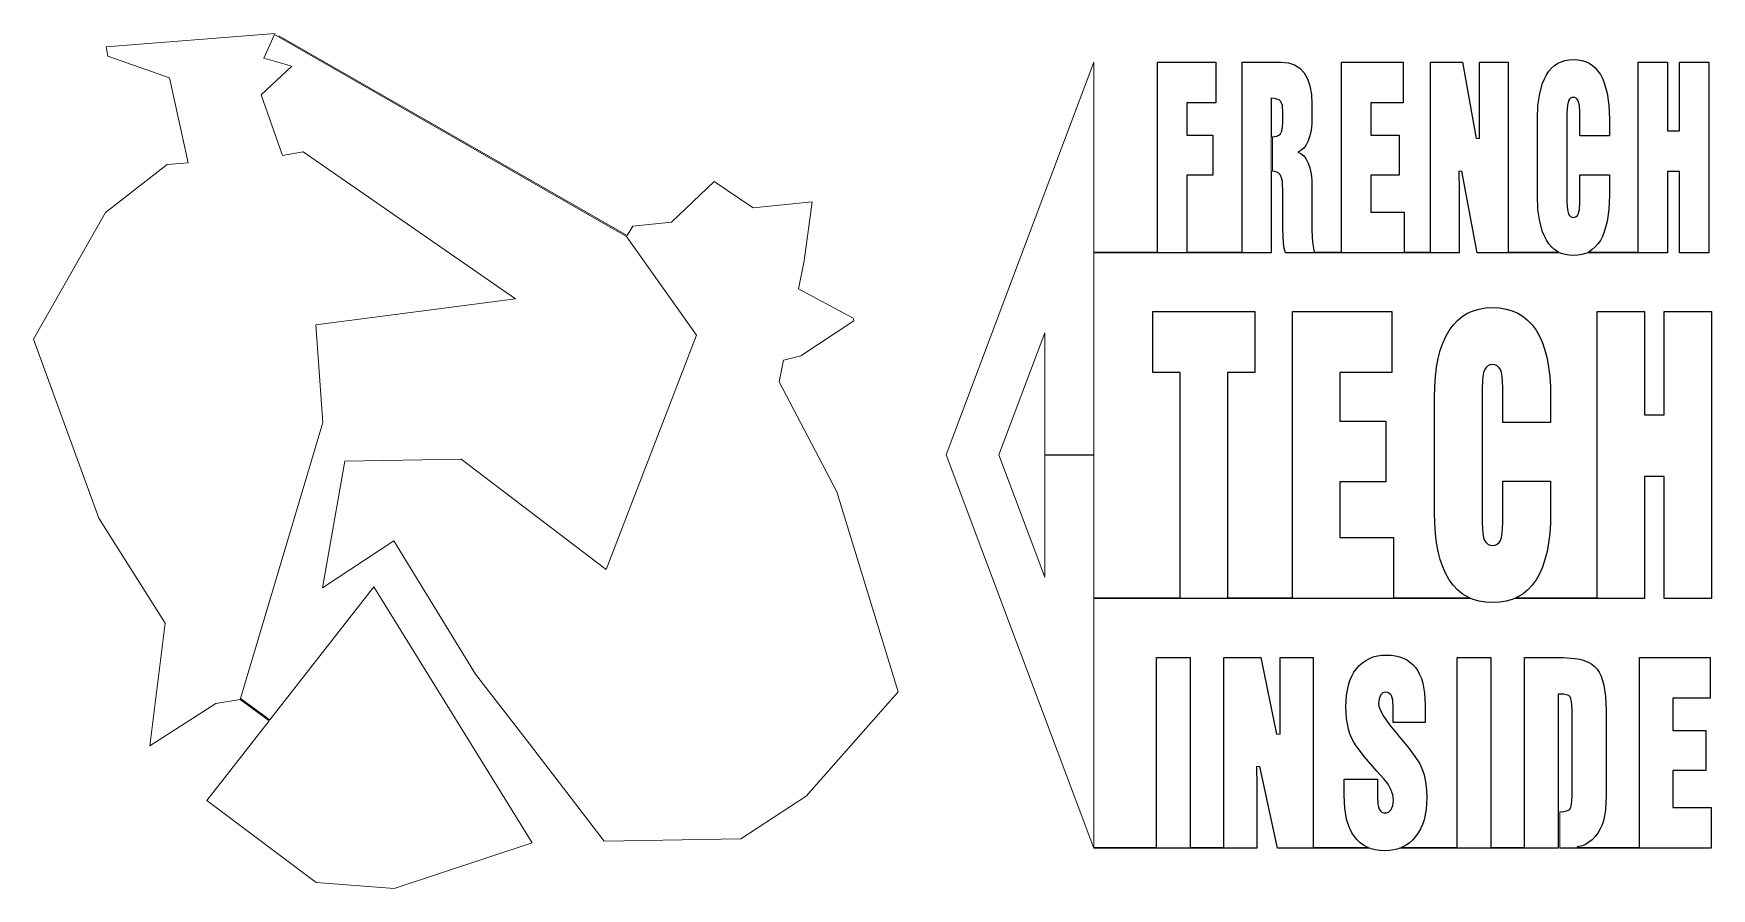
# Model space of a CAD drawing. Extents: x -116 to 498, y -89 to 223.
import ezdxf

# ---------------------------------------------------------------- set-up
doc = ezdxf.new("R2010")
doc.units = 0
doc.header["$MEASUREMENT"] = 0

msp = doc.modelspace()

# ---------------------------------------------------------------- linework, layer by layer
at = {"linetype": 'Continuous', "lineweight": 0}
for p, q in [((-27.365835, 222.641244), (101.378208, 148.851799)), ((101.568752, 149.169373), (-25.838502, 222.19264)), ((-39.913825, -20.423126), (-29.375918, -28.185061)), ((-39.780427, -19.975433), (-29.104902, -27.838734))]:
    msp.add_line(p, q, dxfattribs=at)
at = {"color": 7, "linetype": 'Continuous', "lineweight": 0}
for p, q in [((218.289788, 68.995412), (272.323513, 212.570737)), ((272.323513, 212.570737), (272.323513, 143.129809)), ((337.176839, 185.182371), (337.176839, 172.718949)), ((337.638836, 185.268433), (337.638836, 172.669472)), ((412.149954, 184.648866), (413.356411, 184.648866)), ((406.833333, 172.734793), (405.735629, 172.734793)), ((272.323513, 143.129809), (295.566986, 143.129809)), ((272.323513, 142.929809), (272.323513, 69.070552)), ((306.275733, 143.129809), (326.571503, 143.129809)), ((306.275733, 142.929809), (326.571503, 142.929809)), ((352.899911, 143.129809), (362.82862, 143.129809)), ((352.936291, 142.929809), (362.82862, 142.929809)), ((385.716845, 143.129809), (395.408918, 143.129809)), ((385.716845, 142.929809), (395.408918, 142.929809)), ((423.781189, 143.129809), (442.292057, 143.129809)), ((423.781189, 142.929809), (442.713001, 142.929809)), ((452.675057, 142.929809), (471.38988, 142.929809)), ((453.097785, 143.129809), (471.38988, 143.129809)), ((272.323513, -74.719935), (218.289788, 68.995412)), ((254.323513, 69.070552), (272.323513, 69.070552)), ((272.323513, 68.970552), (254.323513, 68.970552)), ((254.323513, 68.970552), (254.323513, 24.302484)), ((272.323513, 68.970552), (272.323513, 16.771916)), ((272.323513, 16.771916), (303.871519, 16.771916)), ((272.323513, 16.571916), (272.323513, -74.519935)), ((321.125805, 16.771916), (344.905446, 16.771916)), ((381.868695, 16.771916), (409.650315, 16.771916)), ((426.643493, 16.771916), (456.413478, 16.771916)), ((339.086041, -33.000875), (340.471399, -33.000875)), ((331.720571, -44.914945), (332.981046, -44.914945)), ((442.674696, -61.387579), (442.674696, -74.695889)), ((272.323513, -74.519935), (295.237853, -74.519935)), ((295.237853, -74.719935), (272.323513, -74.719935)), ((307.534545, -74.519935), (319.862567, -74.519935)), ((352.442013, -74.519935), (372.607374, -74.519935)), ((384.735082, -74.519935), (405.180275, -74.519935)), ((417.476966, -74.519935), (429.804988, -74.519935)), ((449.023143, -74.275582), (449.024334, -74.519935)), ((449.024334, -74.519935), (471.80038, -74.519935))]:
    msp.add_line(p, q, dxfattribs=at)
at = {"color": 7}
for p, q in [((295.566986, 212.570737), (316.935236, 212.570737)), ((295.566986, 143.129809), (295.566986, 212.570737)), ((316.935236, 212.570737), (316.935236, 197.746157)), ((326.571503, 212.570737), (340.822475, 212.570737)), ((326.571503, 143.129809), (326.571503, 212.570737)), ((340.822475, 212.570737), (343.414756, 212.328623)), ((343.414756, 212.328623), (345.673114, 211.602386)), ((345.673114, 211.602386), (347.597551, 210.392025)), ((347.597551, 210.392025), (349.188067, 208.697541)), ((349.188067, 208.697541), (350.433647, 206.527912)), ((362.82862, 212.570737), (385.355728, 212.570737)), ((362.82862, 143.129809), (362.82862, 212.570737)), ((385.355728, 212.570737), (385.355728, 197.746157)), ((395.408918, 212.570737), (407.138641, 212.570737)), ((395.408918, 143.129809), (395.408918, 212.570737)), ((407.138641, 212.570737), (412.149954, 184.648866)), ((413.356411, 212.570737), (423.781189, 212.570737)), ((413.356411, 184.648866), (413.356411, 212.570737)), ((423.781189, 212.570737), (423.781189, 143.129809)), ((437.838678, 207.993684), (438.720448, 209.289252)), ((438.720448, 209.289252), (439.701756, 210.412081)), ((439.701756, 210.412081), (440.782603, 211.362171)), ((440.782603, 211.362171), (441.962989, 212.139522)), ((441.962989, 212.139522), (443.242914, 212.744134)), ((443.242914, 212.744134), (444.622378, 213.176008)), ((444.622378, 213.176008), (446.10138, 213.435142)), ((446.10138, 213.435142), (447.679922, 213.521538)), ((447.679922, 213.521538), (449.27015, 213.435761)), ((449.27015, 213.435761), (450.757968, 213.178484)), ((450.757968, 213.178484), (452.143378, 212.749705)), ((452.143378, 212.749705), (453.426379, 212.149426)), ((453.426379, 212.149426), (454.606972, 211.377646)), ((454.606972, 211.377646), (455.685157, 210.434365)), ((455.685157, 210.434365), (456.660933, 209.319583)), ((456.660933, 209.319583), (457.534301, 208.033301)), ((471.38988, 212.570737), (482.098627, 212.570737)), ((471.38988, 143.129809), (471.38988, 212.570737)), ((482.098627, 212.570737), (482.098627, 187.461654)), ((486.530512, 187.461654), (486.530512, 212.570737)), ((486.530512, 212.570737), (497.239257, 212.570737)), ((497.239257, 212.570737), (497.239257, 142.929809)), ((350.433647, 206.527912), (351.323353, 203.892316)), ((351.323353, 203.892316), (351.857185, 200.790751)), ((435.342662, 201.159094), (436.382668, 204.90305)), ((436.382668, 204.90305), (437.058672, 206.530032)), ((437.058672, 206.530032), (437.838678, 207.993684)), ((457.534301, 208.033301), (458.305064, 206.577696)), ((458.305064, 206.577696), (458.973059, 204.955047)), ((458.973059, 204.955047), (460.000748, 201.208615)), ((316.935236, 197.746157), (306.275733, 197.746157)), ((306.275733, 197.746157), (306.275733, 185.927166)), ((338.207551, 199.292333), (336.960168, 199.359878)), ((336.960168, 199.359878), (337.176839, 199.359878)), ((337.176839, 199.359878), (337.176839, 185.182371)), ((339.224932, 199.089782), (338.207551, 199.292333)), ((340.012312, 198.752225), (339.224932, 199.089782)), ((340.569692, 198.279662), (340.012312, 198.752225)), ((340.956754, 197.619517), (340.569692, 198.279662)), ((341.233231, 196.719382), (340.956754, 197.619517)), ((341.454427, 194.199139), (341.233231, 196.719382)), ((351.857185, 200.790751), (352.035141, 197.223216)), ((352.035141, 197.223216), (352.035141, 196.560296)), ((352.035141, 196.560296), (352.035141, 192.664651)), ((385.355728, 197.746157), (373.53737, 197.746157)), ((373.53737, 197.746157), (373.53737, 185.927166)), ((434.51066, 191.711208), (434.718659, 196.761814)), ((434.718659, 196.761814), (435.342662, 201.159094)), ((445.461509, 196.793994), (445.321174, 194.199139)), ((445.882548, 198.472463), (445.461509, 196.793994)), ((446.202108, 199.006267), (445.882548, 198.472463)), ((446.599436, 199.387567), (446.202108, 199.006267)), ((447.074531, 199.616364), (446.599436, 199.387567)), ((447.627395, 199.692658), (447.074531, 199.616364)), ((448.202044, 199.615704), (447.627395, 199.692658)), ((448.694935, 199.384926), (448.202044, 199.615704)), ((449.106068, 199.000324), (448.694935, 199.384926)), ((449.435443, 198.461899), (449.106068, 199.000324)), ((449.868153, 196.780788), (449.435443, 198.461899)), ((450.012407, 194.199139), (449.868153, 196.780788)), ((460.000748, 201.208615), (460.617369, 196.794002)), ((460.617369, 196.794002), (460.822924, 191.711208)), ((341.216816, 187.927117), (341.454427, 190.345751)), ((341.454427, 190.345751), (341.454427, 194.199139)), ((352.035141, 192.664651), (351.952952, 190.045135)), ((434.51066, 163.786695), (434.51066, 191.711208)), ((445.321174, 194.199139), (445.321174, 161.259149)), ((450.012407, 185.60495), (450.012407, 194.199139)), ((460.822924, 191.711208), (460.822924, 185.60495)), ((306.275733, 185.927166), (315.828906, 185.927166)), ((315.828906, 185.927166), (315.828906, 171.268976)), ((337.638836, 185.268433), (339.197028, 185.558698)), ((339.197028, 185.558698), (339.939679, 185.922189)), ((339.939679, 185.922189), (340.504035, 186.402567)), ((340.504035, 186.402567), (340.919822, 187.053081)), ((340.919822, 187.053081), (341.216816, 187.927117)), ((351.295556, 185.648998), (350.72035, 183.872377)), ((351.706424, 187.706584), (351.295556, 185.648998)), ((351.952952, 190.045135), (351.706424, 187.706584)), ((373.53737, 185.927166), (383.965431, 185.927166)), ((383.965431, 185.927166), (383.965431, 171.268976)), ((460.822924, 185.60495), (450.012407, 185.60495)), ((482.098627, 187.461654), (486.530512, 187.461654)), ((348.040892, 180.27268), (346.833422, 179.654515)), ((346.833422, 179.654515), (348.036224, 179.121569)), ((348.036224, 179.121569), (349.084021, 178.278139)), ((349.091203, 181.181712), (348.040892, 180.27268)), ((349.084021, 178.278139), (349.976815, 177.124226)), ((349.984356, 182.381611), (349.091203, 181.181712)), ((350.72035, 183.872377), (349.984356, 182.381611)), ((337.176839, 172.718949), (337.176839, 142.929809)), ((338.30142, 172.598513), (337.638836, 172.669472)), ((339.236012, 172.313845), (338.30142, 172.598513)), ((339.980612, 171.864944), (339.236012, 172.313845)), ((340.535221, 171.251808), (339.980612, 171.864944)), ((349.976815, 177.124226), (350.714607, 175.659829)), ((350.714607, 175.659829), (351.292325, 173.88424)), ((351.292325, 173.88424), (351.704987, 171.796846)), ((405.735629, 172.734793), (405.85996, 165.817713)), ((412.430641, 142.929809), (406.833333, 172.734793)), ((486.530512, 172.555201), (482.098627, 172.555201)), ((482.098627, 172.555201), (482.098627, 142.929809)), ((486.530512, 142.929809), (486.530512, 172.555201)), ((315.828906, 171.268976), (306.275733, 171.268976)), ((306.275733, 171.268976), (306.275733, 143.129809)), ((340.937365, 170.318241), (340.535221, 171.251808)), ((341.224614, 168.908129), (340.937365, 170.318241)), ((341.454427, 164.658265), (341.224614, 168.908129)), ((351.704987, 171.796846), (351.952593, 169.397646)), ((351.952593, 169.397646), (352.035141, 166.686641)), ((352.035141, 166.686641), (352.035141, 150.98521)), ((383.965431, 171.268976), (373.53737, 171.268976)), ((373.53737, 171.268976), (373.53737, 157.754387)), ((405.85996, 165.817713), (405.85996, 142.929809)), ((450.012407, 161.259149), (450.012407, 171.427441)), ((450.012407, 171.427441), (460.822924, 171.427441)), ((460.822924, 171.427441), (460.822924, 163.786695)), ((341.454427, 151.563614), (341.454427, 164.658265)), ((434.718916, 158.723837), (434.51066, 163.786695)), ((445.321174, 161.259149), (445.460483, 158.66292)), ((449.872051, 158.674477), (450.012407, 161.259149)), ((460.822924, 163.786695), (460.616856, 158.713106)), ((373.53737, 157.754387), (385.716845, 157.754387)), ((385.716845, 157.754387), (385.716845, 143.129809)), ((435.343687, 154.313668), (434.718916, 158.723837)), ((436.384975, 150.556188), (435.343687, 154.313668)), ((445.460483, 158.66292), (445.878444, 157.001672)), ((445.878444, 157.001672), (446.200004, 156.479384)), ((446.200004, 156.479384), (446.607437, 156.106324)), ((446.607437, 156.106324), (447.100743, 155.882492)), ((447.100743, 155.882492), (447.679922, 155.807889)), ((447.679922, 155.807889), (448.244261, 155.88307)), ((448.244261, 155.88307), (448.72756, 156.108634)), ((448.72756, 156.108634), (449.129818, 156.484582)), ((449.129818, 156.484582), (449.451036, 157.010914)), ((449.451036, 157.010914), (449.872051, 158.674477)), ((459.998696, 154.297161), (458.968442, 150.538858)), ((460.616856, 158.713106), (459.998696, 154.297161)), ((341.61447, 146.381748), (341.454427, 151.563614)), ((352.035141, 150.98521), (352.23704, 146.773952)), ((437.061812, 148.922206), (436.384975, 150.556188)), ((437.842779, 147.451396), (437.061812, 148.922206)), ((438.725384, 146.148997), (437.842779, 147.451396)), ((457.526094, 147.438194), (456.651058, 146.138888)), ((458.29878, 148.906321), (457.526094, 147.438194)), ((458.968442, 150.538858), (458.29878, 148.906321)), ((306.275733, 142.929809), (272.323513, 142.929809)), ((337.176839, 142.929809), (326.571503, 142.929809)), ((341.874418, 144.627385), (341.61447, 146.381748)), ((342.334238, 142.929809), (341.874418, 144.627385)), ((352.936291, 142.929809), (342.334238, 142.929809)), ((352.23704, 146.773952), (352.899911, 143.129809)), ((385.716845, 142.929809), (362.82862, 142.929809)), ((405.85996, 142.929809), (395.408918, 142.929809)), ((423.781189, 142.929809), (412.430641, 142.929809)), ((439.707142, 145.020251), (438.725384, 146.148997)), ((440.788054, 144.065159), (439.707142, 145.020251)), ((441.968119, 143.283719), (440.788054, 144.065159)), ((442.292057, 143.129809), (441.968119, 143.283719)), ((443.247339, 142.675933), (442.713001, 142.929809)), ((444.625712, 142.241799), (443.247339, 142.675933)), ((446.10324, 141.981319), (444.625712, 142.241799)), ((447.679922, 141.894491), (446.10324, 141.981319)), ((449.26643, 141.981112), (447.679922, 141.894491)), ((450.751299, 142.240974), (449.26643, 141.981112)), ((452.134529, 142.674076), (450.751299, 142.240974)), ((452.675057, 142.929809), (452.134529, 142.674076)), ((453.416119, 143.280418), (453.097785, 143.129809)), ((454.596071, 144.060001), (453.416119, 143.280418)), ((455.674384, 145.012824), (454.596071, 144.060001)), ((456.651058, 146.138888), (455.674384, 145.012824)), ((482.098627, 142.929809), (471.38988, 142.929809)), ((497.239257, 142.929809), (486.530512, 142.929809)), ((415.573907, 122.7203), (418.123167, 122.850373)), ((418.123167, 122.850373), (420.691298, 122.721232)), ((293.808948, 99.099953), (293.808948, 121.418908)), ((293.808948, 121.418908), (331.188376, 121.418908)), ((331.188376, 121.418908), (331.188376, 99.099953)), ((344.905446, 121.418908), (381.285511, 121.418908)), ((344.905446, 16.771916), (344.905446, 121.418908)), ((381.285511, 121.418908), (381.285511, 99.099953)), ((403.654097, 116.478509), (405.238857, 118.16897)), ((405.238857, 118.16897), (406.984367, 119.599366)), ((406.984367, 119.599366), (408.890627, 120.769696)), ((408.890627, 120.769696), (410.957637, 121.679962)), ((410.957637, 121.679962), (413.185397, 122.330164)), ((413.185397, 122.330164), (415.573907, 122.7203)), ((420.691298, 122.721232), (423.094045, 122.333891)), ((423.094045, 122.333891), (425.331407, 121.68835)), ((425.331407, 121.68835), (427.403385, 120.784608)), ((427.403385, 120.784608), (429.309978, 119.622665)), ((429.309978, 119.622665), (431.051188, 118.202521)), ((431.051188, 118.202521), (432.627013, 116.524175)), ((456.413478, 121.418908), (473.707528, 121.418908)), ((456.413478, 16.771916), (456.413478, 121.418908)), ((473.707528, 121.418908), (473.707528, 83.616257)), ((480.864782, 83.616257), (480.864782, 121.418908)), ((480.864782, 121.418908), (498.158832, 121.418908)), ((498.158832, 121.418908), (498.158832, 16.571916)), ((399.878707, 109.874921), (400.970418, 112.324402)), ((400.970418, 112.324402), (402.230085, 114.527984)), ((402.230085, 114.527984), (403.654097, 116.478509)), ((432.627013, 116.524175), (434.037455, 114.587628)), ((434.037455, 114.587628), (435.282195, 112.396162)), ((435.282195, 112.396162), (436.360971, 109.953204)), ((398.199153, 104.238256), (398.954952, 107.179539)), ((398.954952, 107.179539), (399.878707, 109.874921)), ((436.360971, 109.953204), (437.273784, 107.258754)), ((437.273784, 107.258754), (438.020634, 104.312811)), ((303.871519, 99.099953), (293.808948, 99.099953)), ((303.871519, 16.771916), (303.871519, 99.099953)), ((331.188376, 99.099953), (321.125805, 99.099953)), ((321.125805, 99.099953), (321.125805, 16.771916)), ((381.285511, 99.099953), (362.199496, 99.099953)), ((362.199496, 99.099953), (362.199496, 81.306025)), ((397.191423, 97.617988), (397.61131, 101.051073)), ((397.61131, 101.051073), (398.199153, 104.238256)), ((414.82386, 99.102393), (414.540548, 97.666438)), ((415.220503, 100.193434), (414.82386, 99.102393)), ((415.736575, 100.997095), (415.220503, 100.193434)), ((416.378238, 101.571157), (415.736575, 100.997095)), ((417.145493, 101.91562), (416.378238, 101.571157)), ((418.03834, 102.030484), (417.145493, 101.91562)), ((418.966366, 101.914626), (418.03834, 102.030484)), ((419.762357, 101.567182), (418.966366, 101.914626)), ((420.426314, 100.98815), (419.762357, 101.567182)), ((420.958236, 100.177531), (420.426314, 100.98815)), ((421.365868, 99.081518), (420.958236, 100.177531)), ((421.65704, 97.646556), (421.365868, 99.081518)), ((438.020634, 104.312811), (438.601521, 101.115376)), ((438.601521, 101.115376), (439.016446, 97.666449)), ((396.855516, 90.014113), (396.939491, 93.939002)), ((396.939491, 93.939002), (397.191423, 97.617988)), ((414.540548, 97.666438), (414.313918, 93.759787)), ((414.313918, 93.759787), (414.313918, 44.167415)), ((421.890004, 93.759787), (421.65704, 97.646556)), ((421.890004, 80.820919), (421.890004, 93.759787)), ((439.016446, 97.666449), (439.265407, 93.966028)), ((439.265407, 93.966028), (439.348406, 90.014113)), ((396.855516, 47.972731), (396.855516, 90.014113)), ((439.348406, 90.014113), (439.348406, 80.820919)), ((362.199496, 81.306025), (379.040252, 81.306025)), ((379.040252, 81.306025), (379.040252, 59.237577)), ((439.348406, 80.820919), (421.890004, 80.820919)), ((473.707528, 83.616257), (480.864782, 83.616257)), ((379.040252, 59.237577), (362.199496, 59.237577)), ((362.199496, 59.237577), (362.199496, 38.89087)), ((421.890004, 44.167415), (421.890004, 59.476156)), ((421.890004, 59.476156), (439.348406, 59.476156)), ((439.348406, 59.476156), (439.348406, 47.972731)), ((480.864782, 61.174036), (473.707528, 61.174036)), ((473.707528, 61.174036), (473.707528, 16.571916)), ((480.864782, 16.571916), (480.864782, 61.174036)), ((396.939595, 44.038738), (396.855516, 47.972731)), ((397.191837, 40.350408), (396.939595, 44.038738)), ((414.313918, 44.167415), (414.538892, 40.258697)), ((421.663337, 40.276094), (421.890004, 44.167415)), ((439.2652, 44.029729), (439.015617, 40.334254)), ((439.348406, 47.972731), (439.2652, 44.029729)), ((362.199496, 38.89087), (381.868695, 38.89087)), ((381.868695, 38.89087), (381.868695, 16.771916)), ((397.612242, 36.90774), (397.191837, 40.350408)), ((398.20081, 33.710736), (397.612242, 36.90774)), ((414.538892, 40.258697), (414.820133, 38.832205)), ((414.820133, 38.832205), (415.213877, 37.757624)), ((415.213877, 37.757624), (415.733179, 36.971301)), ((415.733179, 36.971301), (416.391161, 36.409646)), ((419.815043, 36.413124), (420.464669, 36.979128)), ((420.464669, 36.979128), (420.983419, 37.77154)), ((420.983419, 37.77154), (421.380034, 38.850471)), ((421.380034, 38.850471), (421.663337, 40.276094)), ((438.599658, 36.886306), (438.017321, 33.685885)), ((439.015617, 40.334254), (438.599658, 36.886306)), ((398.957541, 30.759393), (398.20081, 33.710736)), ((399.882435, 28.053712), (398.957541, 30.759393)), ((416.391161, 36.409646), (417.187824, 36.072658)), ((417.187824, 36.072658), (418.123167, 35.960337)), ((418.123167, 35.960337), (419.034542, 36.073527)), ((419.034542, 36.073527), (419.815043, 36.413124)), ((437.268608, 30.73299), (436.353517, 28.02762)), ((438.017321, 33.685885), (437.268608, 30.73299)), ((400.975492, 25.593693), (399.882435, 28.053712)), ((402.236712, 23.379336), (400.975492, 25.593693)), ((435.272048, 25.569775), (434.024202, 23.359456)), ((436.353517, 28.02762), (435.272048, 25.569775)), ((403.66207, 21.418523), (402.236712, 23.379336)), ((405.247556, 19.719153), (403.66207, 21.418523)), ((406.993169, 18.281225), (405.247556, 19.719153)), ((431.033793, 19.707972), (429.292376, 18.273461)), ((432.611068, 21.403304), (431.033793, 19.707972)), ((434.024202, 23.359456), (432.611068, 21.403304)), ((344.905446, 16.571916), (272.323513, 16.571916)), ((410.10185, 16.571916), (344.905446, 16.571916)), ((408.898912, 17.104738), (406.993169, 18.281225)), ((409.650315, 16.771916), (408.898912, 17.104738)), ((410.964782, 16.189694), (410.10185, 16.571916)), ((413.190782, 15.53609), (410.964782, 16.189694)), ((415.57691, 15.143929), (413.190782, 15.53609)), ((418.123167, 15.013208), (415.57691, 15.143929)), ((420.685293, 15.143618), (418.123167, 15.013208)), ((423.083277, 15.534848), (420.685293, 15.143618)), ((425.317118, 16.186899), (423.083277, 15.534848)), ((426.190045, 16.571916), (425.317118, 16.186899)), ((456.413478, 16.571916), (426.190045, 16.571916)), ((427.386818, 17.09977), (426.643493, 16.771916)), ((429.292376, 18.273461), (427.386818, 17.09977)), ((473.707528, 16.571916), (456.413478, 16.571916)), ((498.158832, 16.571916), (480.864782, 16.571916)), ((295.237853, -5.079005), (307.534545, -5.079005)), ((295.237853, -74.519935), (295.237853, -5.079005)), ((307.534545, -5.079005), (307.534545, -74.519935)), ((319.862567, -5.079005), (333.331628, -5.079005)), ((319.862567, -74.519935), (319.862567, -5.079005)), ((333.331628, -5.079005), (339.086041, -33.000875)), ((340.471399, -33.000875), (340.471399, -5.079005)), ((340.471399, -5.079005), (352.442013, -5.079005)), ((352.442013, -5.079005), (352.442013, -74.519935)), ((370.49835, -6.945734), (371.722802, -6.084843)), ((371.722802, -6.084843), (373.043764, -5.380474)), ((373.043764, -5.380474), (374.461237, -4.832625)), ((374.461237, -4.832625), (375.97522, -4.441296)), ((375.97522, -4.441296), (377.585714, -4.206489)), ((377.585714, -4.206489), (379.29272, -4.128201)), ((379.29272, -4.128201), (380.985195, -4.199762)), ((380.985195, -4.199762), (382.571916, -4.41439)), ((382.571916, -4.41439), (384.05288, -4.772086)), ((384.05288, -4.772086), (385.42809, -5.272849)), ((385.42809, -5.272849), (386.697545, -5.916679)), ((386.697545, -5.916679), (387.861245, -6.703577)), ((405.180275, -5.079005), (417.476966, -5.079005)), ((405.180275, -74.519935), (405.180275, -5.079005)), ((417.476966, -5.079005), (417.476966, -74.519935)), ((429.804988, -5.079005), (444.039295, -5.079005)), ((429.804988, -74.519935), (429.804988, -5.079005)), ((444.039295, -5.079005), (448.204246, -5.342165)), ((448.204246, -5.342165), (450.01491, -5.671077)), ((450.01491, -5.671077), (451.644367, -6.131542)), ((451.644367, -6.131542), (453.092617, -6.723561)), ((471.80038, -5.079005), (497.667913, -5.079005)), ((471.80038, -74.519935), (471.80038, -5.079005)), ((497.667913, -5.079005), (497.667913, -19.903582)), ((365.942475, -13.43956), (366.618412, -11.88412)), ((366.618412, -11.88412), (367.417246, -10.44996)), ((367.417246, -10.44996), (368.338978, -9.137078)), ((368.338978, -9.137078), (369.370409, -7.963145)), ((369.370409, -7.963145), (370.49835, -6.945734)), ((387.861245, -6.703577), (388.919191, -7.633543)), ((388.919191, -7.633543), (389.871382, -8.706576)), ((389.871382, -8.706576), (390.714469, -9.920375)), ((390.714469, -9.920375), (391.445146, -11.272538)), ((391.445146, -11.272538), (392.063413, -12.763064)), ((453.092617, -6.723561), (454.35966, -7.447135)), ((454.35966, -7.447135), (455.445496, -8.302262)), ((455.445496, -8.302262), (456.350125, -9.288945)), ((456.350125, -9.288945), (457.113253, -10.444783)), ((457.113253, -10.444783), (457.774632, -11.807282)), ((457.774632, -11.807282), (458.334262, -13.376442)), ((364.652053, -18.833553), (365.389437, -15.116278)), ((365.389437, -15.116278), (365.942475, -13.43956)), ((377.970023, -17.983867), (377.151545, -18.808842)), ((378.996801, -17.708819), (377.970023, -17.983867)), ((379.657545, -17.787176), (378.996801, -17.708819)), ((380.226174, -18.022163), (379.657545, -17.787176)), ((380.702687, -18.413779), (380.226174, -18.022163)), ((392.063413, -12.763064), (392.569269, -14.391953)), ((392.569269, -14.391953), (393.243752, -18.064825)), ((393.243752, -18.064825), (393.468595, -22.291154)), ((442.827343, -18.371739), (442.101679, -18.371739)), ((442.101679, -18.371739), (442.101679, -74.719394)), ((444.137532, -18.438375), (442.827343, -18.371739)), ((442.827343, -18.371739), (442.827343, -18.371739)), ((458.334262, -13.376442), (458.792144, -15.152264)), ((458.792144, -15.152264), (459.402661, -19.323893)), ((364.406259, -23.035947), (364.652053, -18.833553)), ((364.656235, -27.285537), (364.406259, -23.035947)), ((376.615768, -20.125809), (376.43719, -21.876496)), ((376.43719, -21.876496), (376.546182, -22.810189)), ((376.546182, -22.810189), (376.873168, -23.886579)), ((377.151545, -18.808842), (376.615768, -20.125809)), ((376.873168, -23.886579), (378.181126, -26.467453)), ((381.087086, -18.962027), (380.702687, -18.413779)), ((381.594566, -20.64875), (381.087086, -18.962027)), ((381.763747, -23.20234), (381.594566, -20.64875)), ((381.763747, -28.730192), (381.763747, -23.20234)), ((393.468595, -22.291154), (393.468595, -28.730192)), ((445.178667, -18.638202), (444.137532, -18.438375)), ((445.950749, -18.971219), (445.178667, -18.638202)), ((446.453777, -19.437427), (445.950749, -18.971219)), ((446.77619, -20.116472), (446.453777, -19.437427)), ((447.006489, -21.087834), (446.77619, -20.116472)), ((447.190747, -23.907517), (447.006489, -21.087834)), ((447.190747, -55.894059), (447.190747, -23.907517)), ((459.402661, -19.323893), (459.606182, -24.322172)), ((459.606182, -24.322172), (459.606182, -55.561282)), ((497.667913, -19.903582), (484.097071, -19.903582)), ((484.097071, -19.903582), (484.097071, -31.722575)), ((365.406167, -31.202273), (364.656235, -27.285537)), ((378.181126, -26.467453), (380.361063, -29.619119)), ((380.361063, -29.619119), (383.412978, -33.341579)), ((393.468595, -28.730192), (381.763747, -28.730192)), ((365.957068, -32.988846), (365.406167, -31.202273)), ((366.609869, -34.598119), (365.957068, -32.988846)), ((367.364571, -36.03009), (366.609869, -34.598119)), ((368.221173, -37.284763), (367.364571, -36.03009)), ((383.412978, -33.341579), (383.699476, -33.700769)), ((383.699476, -33.700769), (384.526917, -34.654215)), ((384.526917, -34.654215), (387.443692, -38.171041)), ((484.097071, -31.722575), (496.071455, -31.722575)), ((496.071455, -31.722575), (496.071455, -46.380765)), ((371.238323, -41.374556), (368.221173, -37.284763)), ((375.837809, -46.623747), (371.238323, -41.374556)), ((387.443692, -38.171041), (389.710206, -41.159964)), ((389.710206, -41.159964), (391.32646, -43.620982)), ((331.720571, -44.914945), (331.863339, -51.832026)), ((339.40835, -74.719935), (332.981046, -44.914945)), ((378.310719, -49.352021), (375.837809, -46.623747)), ((391.32646, -43.620982), (392.292457, -45.554097)), ((392.292457, -45.554097), (393.060035, -47.935742)), ((393.060035, -47.935742), (393.613731, -50.527315)), ((496.071455, -46.380765), (484.097071, -46.380765)), ((484.097071, -46.380765), (484.097071, -59.895352)), ((331.863339, -51.832026), (331.863339, -74.719935)), ((363.786147, -49.536896), (375.964095, -49.536896)), ((363.786147, -55.479406), (363.786147, -49.536896)), ((375.964095, -49.536896), (375.964095, -55.894059)), ((379.866405, -51.336505), (378.310719, -49.352021)), ((380.95986, -53.301805), (379.866405, -51.336505)), ((381.606581, -55.248653), (380.95986, -53.301805)), ((393.613731, -50.527315), (393.948737, -53.299842)), ((393.948737, -53.299842), (394.060438, -56.224199)), ((364.023223, -60.08362), (363.786147, -55.479406)), ((364.734455, -64.116193), (364.023223, -60.08362)), ((375.964095, -55.894059), (376.142437, -58.641493)), ((376.142437, -58.641493), (376.365381, -59.671029)), ((376.365381, -59.671029), (376.677507, -60.471113)), ((376.677507, -60.471113), (377.080794, -61.07082)), ((377.080794, -61.07082), (377.577269, -61.499179)), ((380.062429, -61.52691), (380.568924, -61.133216)), ((380.568924, -61.133216), (381.008868, -60.582041)), ((381.008868, -60.582041), (381.618834, -59.101048)), ((381.822176, -57.177645), (381.606581, -55.248653)), ((381.618834, -59.101048), (381.822176, -57.177645)), ((393.805024, -60.54119), (393.038831, -64.361809)), ((394.060438, -56.224199), (393.805024, -60.54119)), ((442.827343, -61.387579), (444.142127, -61.32255)), ((444.142127, -61.32255), (445.185735, -61.12744)), ((445.185735, -61.12744), (445.95817, -60.802251)), ((445.95817, -60.802251), (446.45943, -60.346981)), ((446.45943, -60.346981), (446.77937, -59.678458)), ((446.77937, -59.678458), (447.007903, -58.713464)), ((447.007903, -58.713464), (447.190747, -55.894059)), ((459.360894, -60.730615), (459.054319, -62.895833)), ((459.606182, -55.561282), (459.360894, -60.730615)), ((484.097071, -59.895352), (498.082579, -59.895352)), ((498.082579, -59.895352), (498.082579, -74.719935)), ((365.26788, -65.918114), (364.734455, -64.116193)), ((365.919844, -67.577126), (365.26788, -65.918114)), ((377.577269, -61.499179), (378.166932, -61.756189)), ((378.166932, -61.756189), (378.849783, -61.841852)), ((378.849783, -61.841852), (379.489382, -61.763122)), ((379.489382, -61.763122), (380.062429, -61.52691)), ((392.464192, -66.08598), (391.761858, -67.68606)), ((393.038831, -64.361809), (392.464192, -66.08598)), ((442.674696, -61.387579), (442.827343, -61.387579)), ((458.06902, -66.444833), (457.381815, -67.943497)), ((458.625124, -64.781423), (458.06902, -66.444833)), ((459.054319, -62.895833), (458.625124, -64.781423)), ((366.690347, -69.093229), (365.919844, -67.577126)), ((367.579388, -70.466422), (366.690347, -69.093229)), ((368.581545, -71.686803), (367.579388, -70.466422)), ((369.691404, -72.744464), (368.581545, -71.686803)), ((370.908964, -73.639408), (369.691404, -72.744464)), ((372.234227, -74.371634), (370.908964, -73.639408)), ((387.731604, -72.771194), (386.460866, -73.657969)), ((388.902684, -71.723187), (387.731604, -72.771194)), ((389.974105, -70.513949), (388.902684, -71.723187)), ((390.931829, -69.162049), (389.974105, -70.513949)), ((391.761858, -67.68606), (390.931829, -69.162049)), ((452.121178, -73.324518), (450.8332, -73.860258)), ((453.34732, -72.577), (452.121178, -73.324518)), ((454.511625, -71.617699), (453.34732, -72.577)), ((455.614095, -70.44661), (454.511625, -71.617699)), ((456.563506, -69.277421), (455.614095, -70.44661)), ((457.381815, -67.943497), (456.563506, -69.277421)), ((319.862567, -74.719935), (295.237853, -74.719935)), ((331.863339, -74.719935), (319.862567, -74.719935)), ((373.110602, -74.719935), (339.40835, -74.719935)), ((372.607374, -74.519935), (372.234227, -74.371634)), ((373.667191, -74.941142), (373.110602, -74.719935)), ((375.207857, -75.347933), (373.667191, -74.941142)), ((376.856226, -75.592008), (375.207857, -75.347933)), ((378.612296, -75.673366), (376.856226, -75.592008)), ((380.381328, -75.59275), (378.612296, -75.673366)), ((382.0507, -75.350902), (380.381328, -75.59275)), ((383.620414, -74.947823), (382.0507, -75.350902)), ((384.214073, -74.719935), (383.620414, -74.947823)), ((405.180275, -74.719935), (384.214073, -74.719935)), ((385.09047, -74.383512), (384.735082, -74.519935)), ((386.460866, -73.657969), (385.09047, -74.383512)), ((429.804988, -74.719935), (405.180275, -74.719935)), ((440.5203, -74.719935), (429.804988, -74.719935)), ((442.088485, -74.719935), (440.5203, -74.719935)), ((442.101679, -74.719394), (442.088485, -74.719935)), ((471.80038, -74.719935), (442.674696, -74.695889)), ((449.297456, -74.236362), (449.023143, -74.275582)), ((450.8332, -73.860258), (449.297456, -74.236362)), ((498.082579, -74.719935), (471.80038, -74.719935))]:
    msp.add_line(p, q, dxfattribs=at)
at = {"linetype": 'Continuous', "lineweight": 0, "flags": 128}
for points in [[(-39.913825, -20.423126), (-48.784476, -21.87511), (-73.023348, -37.275136), (-67.357414, 7.514742), (-91.595098, 45.868499), (-115.50737, 111.366107), (-89.222158, 157.629656), (-66.648521, 175.144118), (-59.02107, 175.748742), (-65.786151, 206.811045), (-88.324895, 214.797699), (-88.962407, 218.11682), (-27.199072, 223.012766)], [(-27.365835, 222.641244), (-31.236721, 214.017517), (-21.016825, 211.147424), (-32.32255, 200.573981), (-24.418719, 178.491651), (-16.850359, 179.840403), (60.794009, 126.090234)], [(101.568752, 149.169373), (103.617621, 152.584153), (117.800567, 154.077095), (133.476455, 169.006512), (147.659401, 159.302391), (169.307055, 161.541803), (166.321172, 139.894149), (164.208019, 129.727627), (184.236472, 118.992965), (184.516401, 117.96658), (165.108159, 105.276576), (158.783835, 103.631508), (157.133589, 95.692064), (178.264706, 55.542943), (200.658831, -17.6112), (167.067643, -55.681213), (143.180576, -71.357101), (93.167029, -72.103572), (64.6775, -35.057595), (46.110528, -11.068267), (16.243371, 37.60484), (-9.845948, 20.458813), (-1.634769, 66.740006), (40.914069, 67.486476), (93.9135, 27.177051), (126.998765, 112.809502), (101.378208, 148.851799)], [(60.794009, 126.090234), (-12.313074, 116.565871), (-9.749184, 80.811253), (-39.780427, -19.975433)], [(-29.104902, -27.838734), (8.999203, 20.85387), (66.908824, -72.767007), (16.37604, -89.430321), (-12.113478, -87.268646), (-52.186858, -57.334781), (-29.375918, -28.185061)]]:
    msp.add_lwpolyline(points, dxfattribs=at)
at = {"color": 7, "linetype": 'Continuous', "lineweight": 0, "flags": 128}
msp.add_lwpolyline([(254.323513, 24.302484), (237.521142, 68.992323), (254.323513, 113.638621), (254.323513, 69.070552)], dxfattribs=at)

doc.saveas('drawing.dxf')
